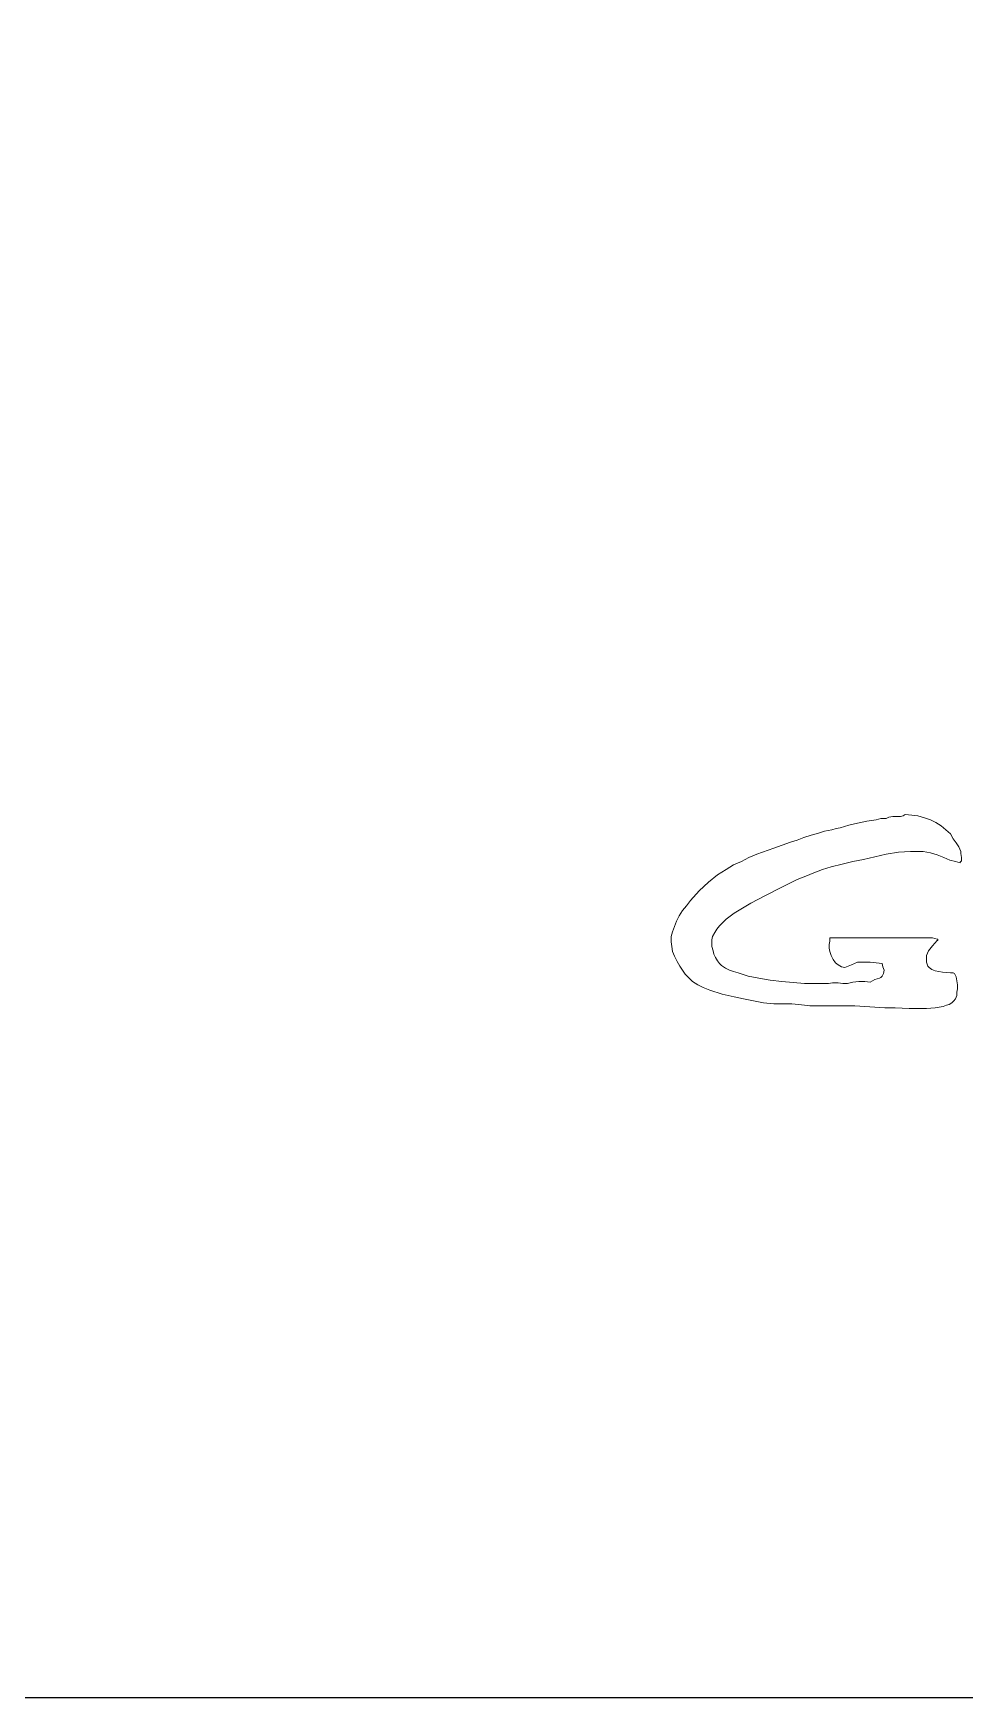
# Paper-space layout '布局1' of a CAD drawing. Header units: millimetres. Extents: x 36 to 2614, y 255 to 718.
# Drawn here: x 144 to 196.9, y 277.3 to 371.7 of the extents above; entities that cross this region are included whole.
import ezdxf

# ---------------------------------------------------------------- set-up
doc = ezdxf.new("R2010")
doc.units = ezdxf.units.MM
doc.layers.get('DEFPOINTS').update_dxf_attribs({"color": 250})
doc.layers.add('W-文字', color=35, linetype='Continuous')

psp = doc.layouts.new('布局1')

# ---------------------------------------------------------------- linework, layer by layer
at = {"layer": 'DEFPOINTS', "color": 251, "ltscale": 0.01}
psp.add_lwpolyline([(57.129, 697.263), (651.129, 697.263), (651.129, 277.263), (57.129, 277.263)], close=True, dxfattribs=at)
at = {"layer": 'W-文字', "color": 7, "lineweight": 0}
psp.add_lwpolyline([(193.469, 327.35), (193.849, 327.312), (194.191, 327.274), (194.572, 327.16), (194.914, 327.045), (195.218, 326.893), (195.522, 326.703), (195.789, 326.475), (196.055, 326.247), (196.207, 325.98), (196.359, 325.752), (196.511, 325.524), (196.625, 325.258), (196.625, 325.144), (196.664, 324.915), (196.664, 324.801), (196.664, 324.725), (196.625, 324.687), (196.587, 324.649), (196.587, 324.611), (196.587, 324.611), (196.321, 324.687), (196.017, 324.763), (195.675, 324.915), (195.294, 325.068), (194.914, 325.182), (194.495, 325.258), (193.773, 325.258), (193.088, 325.22), (192.404, 325.106), (191.757, 324.954), (191.11, 324.801), (190.502, 324.687), (189.893, 324.535), (189.285, 324.383), (188.79, 324.231), (188.296, 324.041), (187.839, 323.851), (187.345, 323.66), (186.432, 323.204), (185.519, 322.747), (184.72, 322.329), (183.77, 321.759), (183.313, 321.416), (182.933, 321.036), (182.781, 320.846), (182.667, 320.656), (182.552, 320.427), (182.514, 320.237), (182.514, 320.047), (182.514, 319.857), (182.59, 319.629), (182.628, 319.438), (182.705, 319.248), (182.819, 319.058), (182.933, 318.906), (183.047, 318.792), (183.275, 318.64), (183.503, 318.526), (183.732, 318.45), (183.998, 318.373), (184.568, 318.183), (185.177, 318.069), (185.823, 317.955), (186.47, 317.879), (187.763, 317.765), (189.133, 317.765), (189.361, 317.803), (189.665, 317.803), (189.931, 317.765), (190.198, 317.765), (190.502, 317.841), (190.844, 317.879), (191.186, 317.879), (191.491, 317.841), (191.757, 317.993), (192.023, 318.069), (192.099, 318.107), (192.175, 318.183), (192.251, 318.335), (192.289, 318.526), (192.213, 318.716), (192.175, 318.906), (191.833, 318.944), (191.491, 318.982), (191.11, 318.982), (190.768, 318.982), (190.426, 318.83), (190.045, 318.678), (189.855, 318.716), (189.665, 318.83), (189.513, 318.944), (189.399, 319.134), (189.285, 319.362), (189.209, 319.591), (189.171, 319.781), (189.171, 319.971), (189.209, 320.161), (189.209, 320.351), (190.578, 320.351), (191.947, 320.351), (193.316, 320.351), (194.686, 320.351), (195.028, 320.351), (195.294, 320.275), (195.332, 320.275), (195.332, 320.275), (195.332, 320.199), (195.294, 320.199), (195.028, 319.895), (194.8, 319.629), (194.686, 319.362), (194.686, 319.096), (194.686, 318.982), (194.724, 318.868), (194.762, 318.754), (194.838, 318.678), (194.99, 318.564), (195.18, 318.488), (195.599, 318.411), (196.055, 318.373), (196.207, 318.373), (196.283, 318.335), (196.359, 318.145), (196.397, 317.917), (196.435, 317.689), (196.435, 317.461), (196.397, 317.27), (196.397, 317.08), (196.321, 316.89), (196.245, 316.776), (196.131, 316.662), (195.979, 316.586), (195.827, 316.548), (195.637, 316.472), (195.18, 316.396), (194.686, 316.358), (193.697, 316.358), (192.898, 316.396), (192.327, 316.396), (191.757, 316.434), (191.186, 316.472), (190.616, 316.51), (189.969, 316.51), (189.361, 316.51), (188.714, 316.51), (188.068, 316.51), (187.763, 316.548), (187.421, 316.586), (187.041, 316.624), (186.698, 316.624), (186.356, 316.624), (186.014, 316.624), (185.443, 316.662), (184.873, 316.776), (184.302, 316.89), (183.77, 317.004), (183.085, 317.156), (182.4, 317.385), (182.02, 317.537), (181.716, 317.689), (181.411, 317.879), (181.183, 318.107), (180.993, 318.297), (180.841, 318.526), (180.689, 318.754), (180.537, 319.02), (180.384, 319.324), (180.27, 319.591), (180.232, 319.857), (180.194, 320.123), (180.194, 320.427), (180.27, 320.694), (180.384, 320.998), (180.499, 321.302), (180.651, 321.606), (180.841, 321.911), (181.069, 322.177), (181.297, 322.481), (181.792, 323.014), (182.324, 323.508), (182.819, 323.927), (183.313, 324.231), (183.732, 324.497), (184.188, 324.687), (184.606, 324.915), (185.063, 325.106), (186.014, 325.448), (186.965, 325.79), (187.345, 325.904), (187.725, 326.057), (188.144, 326.171), (188.562, 326.285), (188.904, 326.399), (189.323, 326.475), (189.551, 326.551), (189.779, 326.589), (190.274, 326.741), (190.768, 326.855), (191.301, 326.969), (191.833, 327.045), (192.099, 327.122), (192.404, 327.122), (192.556, 327.198), (192.784, 327.236), (193.012, 327.236), (193.202, 327.236), (193.354, 327.274), (193.469, 327.35), (193.469, 327.35)], dxfattribs=at)

doc.saveas('drawing.dxf')
